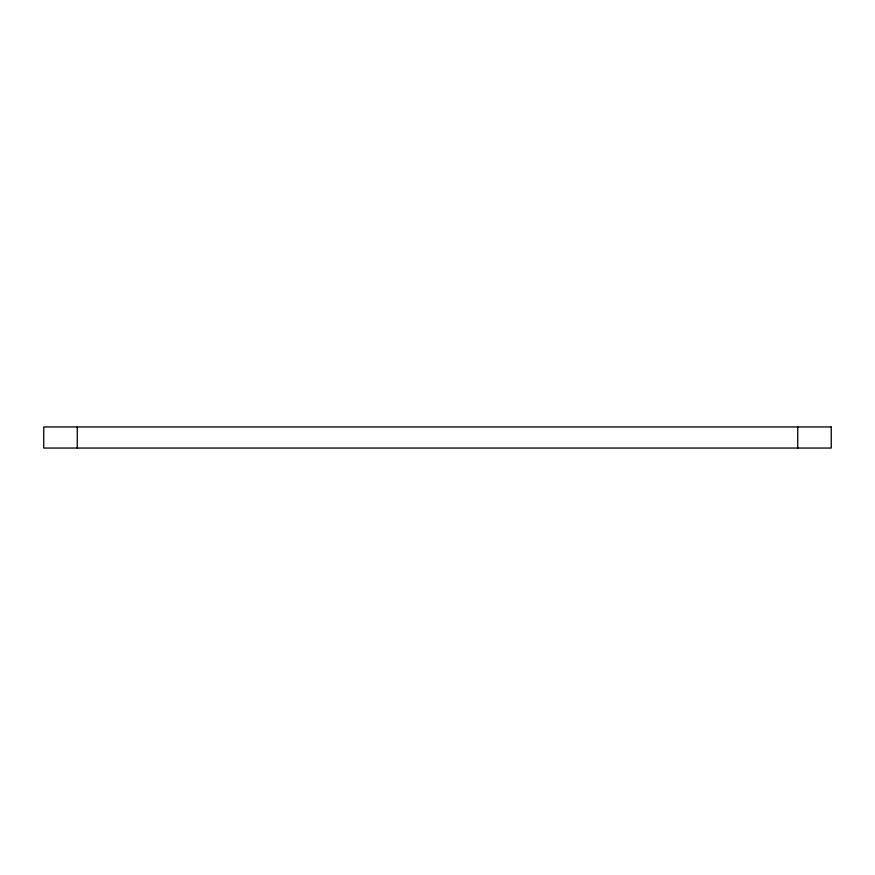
<?xml version="1.0" encoding="UTF-8"?>
<svg xmlns="http://www.w3.org/2000/svg" width="875" height="875" viewBox="0 0 875 875"><rect width="100%" height="100%" fill="white"/><g stroke="black" fill="none" stroke-linecap="round" stroke-linejoin="round"><path stroke-width="1.31" d="M797.738 426.945L797.738 448.055M77.263 426.945L77.263 448.055M831.25 426.945L43.75 426.945L43.75 448.055L831.25 448.055L831.25 426.945"/></g></svg>
